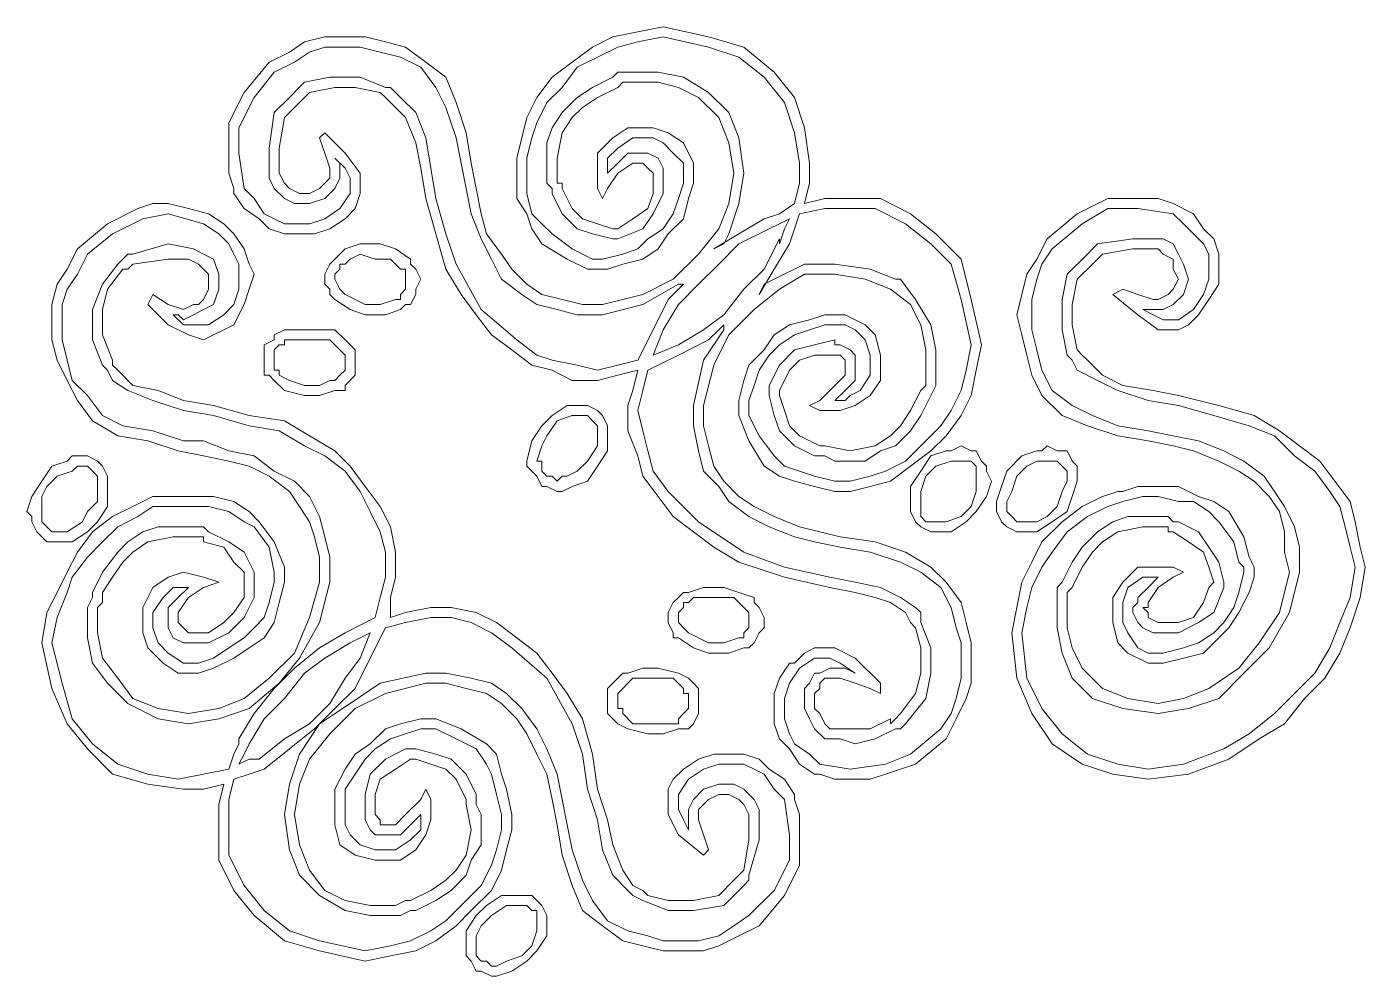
# Model space of a CAD drawing. Extents: x -66030 to 95157, y -13132 to 45879.
# Drawn here: x -11375 to -10340, y 10184 to 10918 of the extents above; entities that cross this region are included whole.
import ezdxf

# ---------------------------------------------------------------- set-up
doc = ezdxf.new("R2010")
doc.units = 0
doc.header["$LTSCALE"] = 100
doc.header["$MEASUREMENT"] = 0
doc.layers.get('0').update_dxf_attribs({"linetype": 'CONTINUOUS'})

msp = doc.modelspace()

# ---------------------------------------------------------------- linework, layer by layer
at = {"lineweight": 0}
for points in [[(-10929.7, 10785.1), (-10933.6, 10792.9), (-10933.6, 10808.5), (-10933.6, 10820.2), (-10921.9, 10831.9), (-10910.2, 10839.7), (-10910.2, 10839.7), (-10890.7, 10839.7), (-10878.9, 10835.8), (-10867.2, 10828), (-10859.4, 10812.4), (-10859.4, 10812.4), (-10859.4, 10796.8), (-10863.3, 10785.1), (-10867.2, 10769.4), (-10878.9, 10757.7), (-10886.8, 10746), (-10898.5, 10738.2), (-10914.1, 10734.3), (-10925.8, 10730.4), (-10929.7, 10730.4), (-10933.6, 10730.4), (-10941.4, 10730.4), (-10957.1, 10738.2), (-10976.6, 10749.9), (-10984.4, 10761.6), (-10988.3, 10773.3), (-10996.1, 10785.1), (-10996.1, 10804.6), (-10996.1, 10816.3), (-10992.2, 10831.9), (-10992.2, 10831.9), (-10988.3, 10847.6), (-10980.5, 10863.2), (-10968.8, 10878.8), (-10953.2, 10890.5), (-10937.5, 10902.2), (-10921.9, 10910.1), (-10902.4, 10914), (-10882.9, 10917.9), (-10882.9, 10917.9), (-10847.7, 10910.1), (-10820.4, 10902.2), (-10796.9, 10882.7), (-10781.3, 10863.2), (-10781.3, 10863.2), (-10773.5, 10839.7), (-10769.6, 10812.4), (-10769.6, 10796.8), (-10773.5, 10781.2), (-10757.9, 10785.1), (-10742.2, 10785.1), (-10714.9, 10785.1), (-10691.5, 10773.3), (-10691.5, 10773.3), (-10671.9, 10757.7), (-10652.4, 10738.2), (-10644.6, 10706.9), (-10636.8, 10671.8), (-10636.8, 10671.8), (-10640.7, 10652.3), (-10644.6, 10632.7), (-10652.4, 10617.1), (-10664.1, 10601.5), (-10675.8, 10589.8), (-10691.5, 10578), (-10707.1, 10566.3), (-10722.7, 10562.4), (-10722.7, 10562.4), (-10738.3, 10558.5), (-10750.1, 10558.5), (-10765.7, 10562.4), (-10781.3, 10566.3), (-10793, 10570.2), (-10804.7, 10578), (-10816.5, 10597.6), (-10824.3, 10617.1), (-10824.3, 10621), (-10824.3, 10628.8), (-10824.3, 10628.8), (-10820.4, 10644.4), (-10816.5, 10656.2), (-10804.7, 10667.9), (-10796.9, 10679.6), (-10785.2, 10687.4), (-10769.6, 10691.3), (-10757.9, 10695.2), (-10742.2, 10695.2), (-10742.2, 10695.2), (-10726.6, 10687.4), (-10718.8, 10679.6), (-10714.9, 10664), (-10714.9, 10648.4), (-10714.9, 10644.4), (-10722.7, 10632.7), (-10734.4, 10624.9), (-10746.1, 10621), (-10761.8, 10621), (-10769.6, 10624.9), (-10761.8, 10628.8), (-10750.1, 10640.5), (-10742.2, 10648.4), (-10742.2, 10652.3), (-10742.2, 10652.3), (-10742.2, 10656.2), (-10742.2, 10660.1), (-10746.1, 10664), (-10750.1, 10664), (-10750.1, 10664), (-10754, 10664), (-10765.7, 10664), (-10777.4, 10660.1), (-10785.2, 10652.3), (-10793, 10636.6), (-10793, 10636.6), (-10793, 10632.7), (-10789.1, 10621), (-10785.2, 10609.3), (-10777.4, 10601.5), (-10761.8, 10593.7), (-10761.8, 10593.7), (-10757.9, 10593.7), (-10757.9, 10593.7), (-10738.3, 10589.8), (-10718.8, 10593.7), (-10707.1, 10601.5), (-10699.3, 10609.3), (-10691.5, 10621), (-10683.6, 10636.6), (-10679.7, 10640.5), (-10679.7, 10648.4), (-10679.7, 10667.9), (-10683.6, 10687.4), (-10691.5, 10703), (-10707.1, 10714.8), (-10707.1, 10714.8), (-10726.6, 10722.6), (-10750.1, 10726.5), (-10773.5, 10726.5), (-10793, 10714.8), (-10793, 10714.8), (-10812.5, 10699.1), (-10832.1, 10679.6), (-10843.8, 10656.2), (-10851.6, 10624.9), (-10851.6, 10609.3), (-10847.7, 10593.7), (-10843.8, 10578), (-10836, 10566.3), (-10824.3, 10554.6), (-10812.5, 10546.8), (-10796.9, 10539), (-10777.4, 10531.2), (-10777.4, 10531.2), (-10761.8, 10527.3), (-10746.1, 10523.4), (-10718.8, 10519.5), (-10695.4, 10511.6), (-10675.8, 10499.9), (-10664.1, 10488.2), (-10664.1, 10488.2), (-10652.4, 10472.6), (-10648.5, 10457), (-10644.6, 10441.3), (-10644.6, 10425.7), (-10644.6, 10410.1), (-10648.5, 10398.4), (-10656.3, 10382.7), (-10664.1, 10367.1), (-10664.1, 10367.1), (-10687.6, 10347.6), (-10711, 10339.8), (-10722.7, 10335.9), (-10734.4, 10335.9), (-10750.1, 10335.9), (-10761.8, 10339.8), (-10765.7, 10339.8), (-10777.4, 10347.6), (-10785.2, 10359.3), (-10793, 10367.1), (-10796.9, 10378.8), (-10796.9, 10390.6), (-10796.9, 10402.3), (-10793, 10414), (-10785.2, 10425.7), (-10781.3, 10425.7), (-10773.5, 10433.5), (-10765.7, 10437.4), (-10757.9, 10437.4), (-10750.1, 10437.4), (-10734.4, 10429.6), (-10714.9, 10410.1), (-10714.9, 10406.2), (-10714.9, 10402.3), (-10714.9, 10402.3), (-10722.7, 10406.2), (-10734.4, 10410.1), (-10746.1, 10414), (-10754, 10414), (-10757.9, 10414), (-10761.8, 10410.1), (-10761.8, 10406.2), (-10765.7, 10402.3), (-10765.7, 10398.4), (-10765.7, 10390.6), (-10761.8, 10386.7), (-10757.9, 10378.8), (-10754, 10374.9), (-10746.1, 10374.9), (-10734.4, 10374.9), (-10722.7, 10374.9), (-10707.1, 10382.7), (-10707.1, 10378.8), (-10703.2, 10382.7), (-10699.3, 10386.7), (-10687.6, 10402.3), (-10683.6, 10417.9), (-10683.6, 10437.4), (-10687.6, 10453.1), (-10691.5, 10457), (-10695.4, 10464.8), (-10695.4, 10464.8), (-10707.1, 10472.6), (-10718.8, 10476.5), (-10734.4, 10480.4), (-10754, 10484.3), (-10789.1, 10492.1), (-10824.3, 10503.8), (-10824.3, 10503.8), (-10843.8, 10515.5), (-10859.4, 10527.3), (-10875, 10539), (-10886.8, 10554.6), (-10898.5, 10570.2), (-10902.4, 10585.9), (-10910.2, 10605.4), (-10910.2, 10621), (-10910.2, 10624.9), (-10906.3, 10636.6), (-10902.4, 10652.3), (-10918, 10648.4), (-10933.6, 10644.4), (-10933.6, 10644.4), (-10953.2, 10644.4), (-10968.8, 10652.3), (-10984.4, 10656.2), (-11000, 10667.9), (-11015.7, 10679.6), (-11027.4, 10695.2), (-11039.1, 10710.8), (-11050.8, 10730.4), (-11050.8, 10730.4), (-11058.6, 10757.7), (-11066.4, 10785.1), (-11070.3, 10808.5), (-11074.2, 10828), (-11082.1, 10847.6), (-11093.8, 10859.3), (-11093.8, 10859.3), (-11097.7, 10863.2), (-11101.6, 10867.1), (-11121.1, 10871), (-11136.7, 10871), (-11156.3, 10867.1), (-11168, 10855.4), (-11171.9, 10851.5), (-11175.8, 10847.6), (-11179.7, 10824.1), (-11179.7, 10804.6), (-11175.8, 10796.8), (-11171.9, 10792.9), (-11164.1, 10789), (-11156.3, 10789), (-11148.5, 10792.9), (-11144.6, 10796.8), (-11140.6, 10800.7), (-11140.6, 10808.5), (-11144.6, 10820.2), (-11148.5, 10831.9), (-11144.6, 10835.8), (-11128.9, 10820.2), (-11117.2, 10804.6), (-11117.2, 10796.8), (-11117.2, 10789), (-11121.1, 10777.2), (-11128.9, 10769.4), (-11128.9, 10769.4), (-11140.6, 10761.6), (-11152.4, 10757.7), (-11164.1, 10757.7), (-11175.8, 10757.7), (-11187.5, 10761.6), (-11195.3, 10769.4), (-11207, 10777.2), (-11214.9, 10789), (-11214.9, 10792.9), (-11218.8, 10804.6), (-11218.8, 10820.2), (-11218.8, 10831.9), (-11218.8, 10843.6), (-11207, 10867.1), (-11187.5, 10890.5), (-11187.5, 10890.5), (-11171.9, 10898.3), (-11160.2, 10906.1), (-11144.6, 10910.1), (-11128.9, 10910.1), (-11113.3, 10910.1), (-11097.7, 10906.1), (-11082.1, 10902.2), (-11066.4, 10890.5), (-11066.4, 10890.5), (-11050.8, 10878.8), (-11043, 10859.3), (-11035.2, 10835.8), (-11031.3, 10812.4), (-11027.4, 10792.9), (-11023.5, 10773.3), (-11023.5, 10773.3), (-11019.6, 10757.7), (-11007.8, 10742.1), (-11000, 10730.4), (-10988.3, 10718.7), (-10976.6, 10710.8), (-10961, 10706.9), (-10945.3, 10703), (-10929.7, 10703), (-10898.5, 10710.8), (-10875, 10722.6), (-10855.5, 10742.1), (-10839.9, 10761.6), (-10839.9, 10761.6), (-10832.1, 10781.2), (-10828.2, 10804.6), (-10832.1, 10828), (-10839.9, 10847.6), (-10839.9, 10847.6), (-10855.5, 10863.2), (-10871.1, 10871), (-10886.8, 10874.9), (-10910.2, 10874.9), (-10914.1, 10874.9), (-10918, 10871), (-10933.6, 10863.2), (-10945.3, 10855.4), (-10953.2, 10847.6), (-10961, 10835.8), (-10964.9, 10816.3), (-10964.9, 10796.8), (-10961, 10796.8), (-10961, 10792.9), (-10961, 10792.9), (-10953.2, 10777.2), (-10945.3, 10769.4), (-10933.6, 10765.5), (-10921.9, 10761.6), (-10921.9, 10761.6), (-10918, 10761.6), (-10906.3, 10769.4), (-10894.6, 10777.2), (-10890.7, 10789), (-10890.7, 10800.7), (-10890.7, 10804.6), (-10890.7, 10804.6), (-10894.6, 10808.5), (-10898.5, 10812.4), (-10898.5, 10812.4), (-10902.4, 10812.4), (-10902.4, 10812.4), (-10906.3, 10812.4), (-10918, 10804.6), (-10925.8, 10792.9), (-10929.7, 10785.1)], [(-10925.8, 10804.6), (-10918, 10812.4), (-10910.2, 10820.2), (-10906.3, 10820.2), (-10902.4, 10820.2), (-10898.5, 10820.2), (-10894.6, 10820.2), (-10886.8, 10816.3), (-10882.9, 10808.5), (-10882.9, 10808.5), (-10882.9, 10804.6), (-10882.9, 10804.6), (-10882.9, 10789), (-10890.7, 10773.3), (-10898.5, 10761.6), (-10918, 10753.8), (-10918, 10753.8), (-10921.9, 10753.8), (-10921.9, 10753.8), (-10937.5, 10757.7), (-10949.3, 10761.6), (-10961, 10773.3), (-10968.8, 10789), (-10968.8, 10789), (-10968.8, 10792.9), (-10972.7, 10796.8), (-10972.7, 10804.6), (-10972.7, 10816.3), (-10972.7, 10828), (-10968.8, 10839.7), (-10961, 10851.5), (-10949.3, 10863.2), (-10937.5, 10871), (-10921.9, 10878.8), (-10918, 10882.7), (-10910.2, 10882.7), (-10910.2, 10882.7), (-10886.8, 10882.7), (-10867.2, 10878.8), (-10847.7, 10867.1), (-10832.1, 10851.5), (-10832.1, 10851.5), (-10824.3, 10831.9), (-10820.4, 10804.6), (-10824.3, 10781.2), (-10832.1, 10757.7), (-10832.1, 10757.7), (-10836, 10749.9), (-10843.8, 10746), (-10824.3, 10757.7), (-10804.7, 10769.4), (-10804.7, 10769.4), (-10793, 10773.3), (-10781.3, 10781.2), (-10777.4, 10796.8), (-10777.4, 10812.4), (-10781.3, 10835.8), (-10789.1, 10859.3), (-10789.1, 10859.3), (-10804.7, 10878.8), (-10824.3, 10894.4), (-10847.7, 10902.2), (-10882.9, 10910.1), (-10902.4, 10906.1), (-10918, 10902.2), (-10933.6, 10894.4), (-10949.3, 10886.6), (-10961, 10871), (-10972.7, 10859.3), (-10980.5, 10843.6), (-10984.4, 10831.9), (-10988.3, 10816.3), (-10988.3, 10804.6), (-10988.3, 10789), (-10984.4, 10773.3), (-10976.6, 10765.5), (-10968.8, 10757.7), (-10953.2, 10746), (-10937.5, 10738.2), (-10933.6, 10738.2), (-10929.7, 10738.2), (-10914.1, 10742.1), (-10902.4, 10746), (-10894.6, 10753.8), (-10882.9, 10761.6), (-10875, 10773.3), (-10871.1, 10785.1), (-10867.2, 10796.8), (-10867.2, 10812.4), (-10875, 10820.2), (-10882.9, 10828), (-10890.7, 10831.9), (-10906.3, 10831.9), (-10918, 10824.1), (-10925.8, 10816.3), (-10925.8, 10812.4), (-10925.8, 10804.6)], [(-10867.2, 10718.7), (-10871.1, 10718.7), (-10871.1, 10718.7), (-10898.5, 10703), (-10929.7, 10695.2), (-10929.7, 10695.2), (-10949.3, 10695.2), (-10964.9, 10699.1), (-10980.5, 10703), (-10992.2, 10710.8), (-11007.8, 10722.6), (-11015.7, 10738.2), (-11023.5, 10753.8), (-11031.3, 10773.3), (-11031.3, 10773.3), (-11035.2, 10792.9), (-11039.1, 10812.4), (-11043, 10831.9), (-11050.8, 10855.4), (-11058.6, 10871), (-11070.3, 10886.6), (-11070.3, 10886.6), (-11086, 10894.4), (-11101.6, 10898.3), (-11117.2, 10902.2), (-11128.9, 10902.2), (-11144.6, 10902.2), (-11156.3, 10898.3), (-11168, 10890.5), (-11183.6, 10882.7), (-11199.2, 10863.2), (-11211, 10839.7), (-11211, 10820.2), (-11207, 10792.9), (-11199.2, 10785.1), (-11191.4, 10773.3), (-11183.6, 10769.4), (-11175.8, 10765.5), (-11164.1, 10765.5), (-11156.3, 10765.5), (-11144.6, 10769.4), (-11132.8, 10777.2), (-11125, 10789), (-11125, 10800.7), (-11128.9, 10808.5), (-11136.7, 10816.3), (-11132.8, 10812.4), (-11132.8, 10808.5), (-11132.8, 10800.7), (-11136.7, 10792.9), (-11144.6, 10785.1), (-11156.3, 10781.2), (-11156.3, 10781.2), (-11168, 10781.2), (-11175.8, 10785.1), (-11183.6, 10792.9), (-11187.5, 10800.7), (-11187.5, 10824.1), (-11183.6, 10851.5), (-11183.6, 10851.5), (-11179.7, 10855.4), (-11175.8, 10859.3), (-11160.2, 10874.9), (-11140.6, 10878.8), (-11117.2, 10878.8), (-11097.7, 10871), (-11093.8, 10871), (-11086, 10863.2), (-11086, 10863.2), (-11074.2, 10851.5), (-11066.4, 10831.9), (-11062.5, 10808.5), (-11058.6, 10785.1), (-11050.8, 10757.7), (-11043, 10734.3), (-11023.5, 10699.1), (-10996.1, 10675.7), (-10980.5, 10664), (-10968.8, 10660.1), (-10949.3, 10656.2), (-10933.6, 10652.3), (-10933.6, 10652.3), (-10918, 10656.2), (-10902.4, 10660.1), (-10890.7, 10683.5), (-10878.9, 10706.9), (-10871.1, 10714.8), (-10867.2, 10718.7)], [(-11238.3, 10492.1), (-11226.6, 10488.2), (-11238.3, 10484.3), (-11250, 10476.5), (-11257.8, 10464.8), (-11257.8, 10464.8), (-11257.8, 10460.9), (-11257.8, 10457), (-11257.8, 10457), (-11253.9, 10453.1), (-11250, 10449.1), (-11250, 10449.1), (-11246.1, 10449.1), (-11234.4, 10449.1), (-11222.7, 10457), (-11214.9, 10464.8), (-11207, 10476.5), (-11207, 10480.4), (-11207, 10484.3), (-11207, 10496), (-11214.9, 10503.8), (-11222.7, 10515.5), (-11238.3, 10519.5), (-11238.3, 10519.5), (-11238.3, 10523.4), (-11242.2, 10523.4), (-11261.7, 10523.4), (-11281.3, 10519.5), (-11293, 10511.6), (-11300.8, 10503.8), (-11308.6, 10492.1), (-11316.4, 10480.4), (-11316.4, 10472.6), (-11320.3, 10468.7), (-11320.3, 10449.1), (-11316.4, 10429.6), (-11304.7, 10414), (-11293, 10398.4), (-11293, 10398.4), (-11273.5, 10390.6), (-11250, 10386.7), (-11226.6, 10390.6), (-11207, 10398.4), (-11207, 10398.4), (-11187.5, 10414), (-11168, 10433.5), (-11156.3, 10460.9), (-11148.5, 10488.2), (-11148.5, 10507.7), (-11152.4, 10523.4), (-11156.3, 10535.1), (-11164.1, 10546.8), (-11171.9, 10558.5), (-11187.5, 10570.2), (-11203.1, 10578), (-11218.8, 10582), (-11218.8, 10582), (-11238.3, 10585.9), (-11257.8, 10589.8), (-11281.3, 10597.6), (-11304.7, 10601.5), (-11324.2, 10613.2), (-11335.9, 10628.8), (-11335.9, 10628.8), (-11343.8, 10644.4), (-11351.6, 10660.1), (-11355.5, 10675.7), (-11355.5, 10687.4), (-11355.5, 10703), (-11351.6, 10718.7), (-11343.8, 10730.4), (-11335.9, 10746), (-11335.9, 10746), (-11312.5, 10765.5), (-11289.1, 10777.2), (-11277.4, 10781.2), (-11265.6, 10781.2), (-11250, 10777.2), (-11234.4, 10773.3), (-11234.4, 10773.3), (-11222.7, 10765.5), (-11214.9, 10757.7), (-11207, 10746), (-11203.1, 10734.3), (-11199.2, 10726.5), (-11203.1, 10714.8), (-11207, 10703), (-11214.9, 10687.4), (-11214.9, 10687.4), (-11222.7, 10683.5), (-11230.5, 10679.6), (-11238.3, 10675.7), (-11250, 10679.6), (-11265.6, 10687.4), (-11281.3, 10703), (-11277.4, 10710.8), (-11265.6, 10703), (-11253.9, 10699.1), (-11246.1, 10703), (-11242.2, 10703), (-11238.3, 10706.9), (-11234.4, 10714.8), (-11234.4, 10726.5), (-11238.3, 10730.4), (-11242.2, 10734.3), (-11250, 10738.2), (-11265.6, 10738.2), (-11293, 10734.3), (-11296.9, 10730.4), (-11300.8, 10730.4), (-11312.5, 10714.8), (-11316.4, 10699.1), (-11316.4, 10679.6), (-11308.6, 10660.1), (-11308.6, 10656.2), (-11304.7, 10652.3), (-11304.7, 10652.3), (-11293, 10640.5), (-11273.5, 10636.6), (-11253.9, 10628.8), (-11230.5, 10624.9), (-11203.1, 10617.1), (-11175.8, 10613.2), (-11175.8, 10613.2), (-11156.3, 10601.5), (-11136.7, 10589.8), (-11125, 10578), (-11113.3, 10562.4), (-11101.6, 10546.8), (-11093.8, 10531.2), (-11089.9, 10511.6), (-11089.9, 10492.1), (-11089.9, 10492.1), (-11093.8, 10476.5), (-11093.8, 10460.9), (-11082.1, 10464.8), (-11062.5, 10468.7), (-11062.5, 10468.7), (-11046.9, 10468.7), (-11027.4, 10464.8), (-11011.8, 10457), (-10996.1, 10445.2), (-10980.5, 10433.5), (-10968.8, 10417.9), (-10957.1, 10402.3), (-10945.3, 10382.7), (-10945.3, 10382.7), (-10937.5, 10355.4), (-10933.6, 10328.1), (-10925.8, 10304.6), (-10921.9, 10285.1), (-10914.1, 10265.6), (-10906.3, 10253.8), (-10906.3, 10253.8), (-10898.5, 10249.9), (-10894.6, 10246), (-10878.9, 10242.1), (-10859.4, 10242.1), (-10839.9, 10246), (-10828.2, 10257.8), (-10824.3, 10261.7), (-10820.4, 10265.6), (-10816.5, 10289), (-10816.5, 10308.5), (-10820.4, 10316.3), (-10824.3, 10320.3), (-10832.1, 10324.2), (-10839.9, 10324.2), (-10847.7, 10320.3), (-10851.6, 10316.3), (-10855.5, 10312.4), (-10855.5, 10304.6), (-10851.6, 10292.9), (-10847.7, 10281.2), (-10851.6, 10277.3), (-10871.1, 10292.9), (-10878.9, 10308.5), (-10878.9, 10316.3), (-10878.9, 10328.1), (-10875, 10335.9), (-10867.2, 10343.7), (-10867.2, 10343.7), (-10855.5, 10351.5), (-10843.8, 10355.4), (-10832.1, 10355.4), (-10820.4, 10355.4), (-10808.6, 10351.5), (-10800.8, 10343.7), (-10789.1, 10335.9), (-10781.3, 10324.2), (-10781.3, 10320.3), (-10777.4, 10308.5), (-10777.4, 10292.9), (-10777.4, 10281.2), (-10777.4, 10269.5), (-10789.1, 10246), (-10808.6, 10222.6), (-10808.6, 10222.6), (-10824.3, 10214.8), (-10839.9, 10207), (-10851.6, 10203.1), (-10867.2, 10203.1), (-10882.9, 10203.1), (-10898.5, 10207), (-10914.1, 10210.9), (-10929.7, 10222.6), (-10929.7, 10222.6), (-10945.3, 10234.3), (-10953.2, 10253.8), (-10961, 10277.3), (-10964.9, 10300.7), (-10968.8, 10320.3), (-10972.7, 10339.8), (-10972.7, 10339.8), (-10980.5, 10355.4), (-10988.3, 10371), (-10996.1, 10382.7), (-11007.8, 10394.5), (-11019.6, 10402.3), (-11035.2, 10406.2), (-11050.8, 10410.1), (-11066.4, 10410.1), (-11097.7, 10402.3), (-11121.1, 10390.6), (-11140.6, 10371), (-11156.3, 10351.5), (-11156.3, 10351.5), (-11164.1, 10332), (-11168, 10308.5), (-11164.1, 10285.1), (-11156.3, 10265.6), (-11156.3, 10265.6), (-11144.6, 10249.9), (-11128.9, 10242.1), (-11109.4, 10238.2), (-11089.9, 10238.2), (-11082.1, 10242.1), (-11078.2, 10242.1), (-11062.5, 10249.9), (-11050.8, 10257.8), (-11043, 10265.6), (-11035.2, 10277.3), (-11031.3, 10296.8), (-11035.2, 10316.3), (-11035.2, 10316.3), (-11035.2, 10320.3), (-11035.2, 10320.3), (-11043, 10335.9), (-11050.8, 10343.7), (-11062.5, 10347.6), (-11074.2, 10351.5), (-11078.2, 10351.5), (-11078.2, 10351.5), (-11089.9, 10343.7), (-11101.6, 10335.9), (-11105.5, 10324.2), (-11105.5, 10312.4), (-11105.5, 10308.5), (-11105.5, 10308.5), (-11101.6, 10304.6), (-11101.6, 10300.7), (-11097.7, 10300.7), (-11093.8, 10300.7), (-11093.8, 10300.7), (-11089.9, 10300.7), (-11082.1, 10308.5), (-11070.3, 10320.3), (-11066.4, 10328.1), (-11062.5, 10320.3), (-11062.5, 10304.6), (-11066.4, 10292.9), (-11074.2, 10281.2), (-11086, 10273.4), (-11086, 10273.4), (-11105.5, 10273.4), (-11121.1, 10277.3), (-11132.8, 10285.1), (-11136.7, 10300.7), (-11136.7, 10300.7), (-11136.7, 10316.3), (-11136.7, 10328.1), (-11128.9, 10343.7), (-11121.1, 10355.4), (-11109.4, 10363.2), (-11097.7, 10374.9), (-11086, 10378.8), (-11070.3, 10382.7), (-11070.3, 10382.7), (-11062.5, 10382.7), (-11058.6, 10382.7), (-11039.1, 10374.9), (-11019.6, 10363.2), (-11011.8, 10355.4), (-11007.8, 10339.8), (-11003.9, 10328.1), (-11000, 10308.5), (-11000, 10296.8), (-11003.9, 10281.2), (-11003.9, 10281.2), (-11007.8, 10265.6), (-11015.7, 10249.9), (-11031.3, 10234.3), (-11043, 10222.6), (-11058.6, 10210.9), (-11074.2, 10203.1), (-11093.8, 10199.2), (-11113.3, 10195.3), (-11113.3, 10195.3), (-11148.5, 10203.1), (-11175.8, 10210.9), (-11199.2, 10230.4), (-11214.9, 10249.9), (-11214.9, 10249.9), (-11226.6, 10273.4), (-11226.6, 10300.7), (-11226.6, 10316.3), (-11222.7, 10332), (-11238.3, 10328.1), (-11253.9, 10328.1), (-11281.3, 10332), (-11308.6, 10339.8), (-11308.6, 10339.8), (-11328.1, 10359.3), (-11343.8, 10378.8), (-11355.5, 10406.2), (-11363.3, 10441.3), (-11363.3, 10441.3), (-11359.4, 10464.8), (-11351.6, 10480.4), (-11343.8, 10496), (-11335.9, 10511.6), (-11324.2, 10527.3), (-11308.6, 10539), (-11293, 10546.8), (-11277.4, 10554.6), (-11277.4, 10554.6), (-11261.7, 10554.6), (-11250, 10554.6), (-11230.5, 10554.6), (-11214.9, 10550.7), (-11203.1, 10542.9), (-11195.3, 10535.1), (-11183.6, 10519.5), (-11175.8, 10499.9), (-11175.8, 10492.1), (-11175.8, 10488.2), (-11175.8, 10488.2), (-11179.7, 10472.6), (-11183.6, 10457), (-11191.4, 10445.2), (-11203.1, 10437.4), (-11214.9, 10429.6), (-11230.5, 10421.8), (-11242.2, 10417.9), (-11257.8, 10417.9), (-11257.8, 10417.9), (-11269.5, 10425.7), (-11281.3, 10437.4), (-11285.2, 10449.1), (-11285.2, 10468.7), (-11285.2, 10468.7), (-11277.4, 10484.3), (-11265.6, 10492.1), (-11253.9, 10496), (-11238.3, 10492.1)], [(-10777.4, 10773.3), (-10781.3, 10761.6), (-10785.2, 10749.9), (-10785.2, 10749.9), (-10796.9, 10730.4), (-10808.6, 10710.8), (-10804.7, 10718.7), (-10796.9, 10722.6), (-10796.9, 10722.6), (-10773.5, 10734.3), (-10750.1, 10734.3), (-10722.7, 10730.4), (-10703.2, 10722.6), (-10699.3, 10722.6), (-10687.6, 10706.9), (-10675.8, 10687.4), (-10671.9, 10667.9), (-10671.9, 10644.4), (-10671.9, 10644.4), (-10671.9, 10640.5), (-10675.8, 10632.7), (-10683.6, 10617.1), (-10691.5, 10605.4), (-10703.2, 10593.7), (-10714.9, 10589.8), (-10726.6, 10582), (-10738.3, 10582), (-10750.1, 10582), (-10757.9, 10585.9), (-10761.8, 10585.9), (-10765.7, 10585.9), (-10765.7, 10585.9), (-10781.3, 10593.7), (-10793, 10605.4), (-10796.9, 10617.1), (-10800.8, 10632.7), (-10800.8, 10632.7), (-10800.8, 10636.6), (-10800.8, 10640.5), (-10793, 10656.2), (-10781.3, 10667.9), (-10765.7, 10671.8), (-10750.1, 10675.7), (-10750.1, 10671.8), (-10746.1, 10671.8), (-10746.1, 10671.8), (-10738.3, 10667.9), (-10734.4, 10664), (-10734.4, 10660.1), (-10734.4, 10652.3), (-10734.4, 10648.4), (-10734.4, 10644.4), (-10742.2, 10636.6), (-10750.1, 10628.8), (-10742.2, 10628.8), (-10738.3, 10632.7), (-10730.5, 10636.6), (-10722.7, 10648.4), (-10722.7, 10664), (-10726.6, 10675.7), (-10734.4, 10683.5), (-10742.2, 10687.4), (-10757.9, 10687.4), (-10769.6, 10683.5), (-10781.3, 10679.6), (-10793, 10671.8), (-10800.8, 10664), (-10808.6, 10652.3), (-10812.5, 10640.5), (-10816.5, 10628.8), (-10816.5, 10621), (-10816.5, 10617.1), (-10808.6, 10601.5), (-10796.9, 10585.9), (-10789.1, 10578), (-10777.4, 10574.1), (-10765.7, 10570.2), (-10750.1, 10566.3), (-10738.3, 10566.3), (-10722.7, 10570.2), (-10711, 10574.1), (-10695.4, 10582), (-10683.6, 10593.7), (-10668, 10609.3), (-10660.2, 10621), (-10652.4, 10636.6), (-10648.5, 10652.3), (-10644.6, 10671.8), (-10652.4, 10706.9), (-10660.2, 10734.3), (-10675.8, 10749.9), (-10695.4, 10765.5), (-10695.4, 10765.5), (-10718.8, 10777.2), (-10742.2, 10777.2), (-10757.9, 10777.2), (-10777.4, 10773.3)], [(-10488.4, 10499.9), (-10480.5, 10496), (-10488.4, 10492.1), (-10500.1, 10484.3), (-10507.9, 10472.6), (-10507.9, 10468.7), (-10511.8, 10468.7), (-10507.9, 10464.8), (-10507.9, 10464.8), (-10507.9, 10460.9), (-10500.1, 10457), (-10500.1, 10457), (-10500.1, 10457), (-10484.4, 10457), (-10472.7, 10460.9), (-10464.9, 10472.6), (-10461, 10484.3), (-10457.1, 10488.2), (-10457.1, 10488.2), (-10461, 10499.9), (-10464.9, 10511.6), (-10476.6, 10519.5), (-10488.4, 10527.3), (-10488.4, 10527.3), (-10492.3, 10527.3), (-10492.3, 10531.2), (-10511.8, 10531.2), (-10531.3, 10527.3), (-10543, 10519.5), (-10550.8, 10511.6), (-10558.7, 10499.9), (-10566.5, 10484.3), (-10570.4, 10480.4), (-10570.4, 10476.5), (-10570.4, 10453.1), (-10566.5, 10437.4), (-10558.7, 10421.8), (-10543, 10406.2), (-10543, 10406.2), (-10523.5, 10398.4), (-10500.1, 10394.5), (-10480.5, 10398.4), (-10461, 10406.2), (-10461, 10406.2), (-10437.6, 10421.8), (-10421.9, 10441.3), (-10406.3, 10464.8), (-10398.5, 10496), (-10402.4, 10511.6), (-10402.4, 10527.3), (-10406.3, 10542.9), (-10414.1, 10554.6), (-10425.9, 10566.3), (-10437.6, 10574.1), (-10453.2, 10582), (-10472.7, 10589.8), (-10472.7, 10589.8), (-10488.4, 10593.7), (-10507.9, 10597.6), (-10531.3, 10601.5), (-10554.8, 10609.3), (-10574.3, 10617.1), (-10589.9, 10632.7), (-10589.9, 10632.7), (-10597.7, 10648.4), (-10601.6, 10664), (-10605.5, 10679.6), (-10609.4, 10695.2), (-10605.5, 10710.8), (-10601.6, 10726.5), (-10593.8, 10738.2), (-10586, 10753.8), (-10586, 10753.8), (-10562.6, 10773.3), (-10539.1, 10785.1), (-10527.4, 10785.1), (-10515.7, 10785.1), (-10500.1, 10785.1), (-10488.4, 10781.2), (-10488.4, 10781.2), (-10472.7, 10773.3), (-10464.9, 10761.6), (-10457.1, 10753.8), (-10453.2, 10742.1), (-10453.2, 10730.4), (-10453.2, 10718.7), (-10461, 10706.9), (-10468.8, 10695.2), (-10468.8, 10695.2), (-10476.6, 10687.4), (-10484.4, 10683.5), (-10492.3, 10683.5), (-10500.1, 10683.5), (-10515.7, 10695.2), (-10535.2, 10710.8), (-10527.4, 10714.8), (-10515.7, 10710.8), (-10504, 10706.9), (-10500.1, 10706.9), (-10492.3, 10710.8), (-10488.4, 10714.8), (-10484.4, 10722.6), (-10488.4, 10730.4), (-10488.4, 10738.2), (-10496.2, 10742.1), (-10500.1, 10746), (-10519.6, 10746), (-10543, 10742.1), (-10546.9, 10738.2), (-10550.8, 10734.3), (-10562.6, 10722.6), (-10566.5, 10703), (-10566.5, 10687.4), (-10562.6, 10667.9), (-10558.7, 10664), (-10554.8, 10660.1), (-10554.8, 10660.1), (-10543, 10648.4), (-10527.4, 10640.5), (-10504, 10636.6), (-10484.4, 10632.7), (-10453.2, 10624.9), (-10425.9, 10617.1), (-10425.9, 10617.1), (-10406.3, 10605.4), (-10390.7, 10593.7), (-10375.1, 10582), (-10363.4, 10566.3), (-10351.6, 10550.7), (-10347.7, 10535.1), (-10343.8, 10515.5), (-10339.9, 10499.9), (-10339.9, 10499.9), (-10343.8, 10476.5), (-10351.6, 10453.1), (-10359.5, 10433.5), (-10371.2, 10414), (-10386.8, 10398.4), (-10402.4, 10378.8), (-10421.9, 10367.1), (-10445.4, 10351.5), (-10445.4, 10351.5), (-10476.6, 10339.8), (-10507.9, 10335.9), (-10535.2, 10339.8), (-10558.7, 10347.6), (-10558.7, 10347.6), (-10582.1, 10363.2), (-10597.7, 10386.7), (-10609.4, 10414), (-10613.3, 10449.1), (-10613.3, 10449.1), (-10609.4, 10468.7), (-10605.5, 10488.2), (-10597.7, 10503.8), (-10589.9, 10519.5), (-10574.3, 10535.1), (-10558.7, 10546.8), (-10543, 10554.6), (-10531.3, 10558.5), (-10527.4, 10558.5), (-10515.7, 10562.4), (-10500.1, 10562.4), (-10484.4, 10562.4), (-10468.8, 10554.6), (-10457.1, 10550.7), (-10445.4, 10542.9), (-10433.7, 10523.4), (-10429.8, 10507.7), (-10425.9, 10499.9), (-10425.9, 10492.1), (-10425.9, 10492.1), (-10429.8, 10480.4), (-10437.6, 10464.8), (-10445.4, 10453.1), (-10453.2, 10445.2), (-10464.9, 10433.5), (-10480.5, 10429.6), (-10496.2, 10425.7), (-10507.9, 10425.7), (-10507.9, 10425.7), (-10523.5, 10433.5), (-10531.3, 10441.3), (-10535.2, 10457), (-10535.2, 10476.5), (-10535.2, 10476.5), (-10527.4, 10488.2), (-10515.7, 10499.9), (-10504, 10499.9), (-10488.4, 10499.9)], [(-10500.1, 10492.1), (-10507.9, 10492.1), (-10511.8, 10492.1), (-10523.5, 10484.3), (-10527.4, 10472.6), (-10527.4, 10457), (-10523.5, 10449.1), (-10515.7, 10437.4), (-10507.9, 10433.5), (-10496.2, 10433.5), (-10480.5, 10437.4), (-10468.8, 10441.3), (-10457.1, 10449.1), (-10449.3, 10457), (-10441.5, 10468.7), (-10437.6, 10480.4), (-10433.7, 10496), (-10433.7, 10499.9), (-10437.6, 10503.8), (-10441.5, 10519.5), (-10453.2, 10535.1), (-10461, 10542.9), (-10472.7, 10550.7), (-10484.4, 10550.7), (-10500.1, 10554.6), (-10511.8, 10554.6), (-10527.4, 10550.7), (-10539.1, 10546.8), (-10554.8, 10539), (-10570.4, 10527.3), (-10582.1, 10511.6), (-10589.9, 10499.9), (-10597.7, 10484.3), (-10601.6, 10468.7), (-10605.5, 10449.1), (-10601.6, 10414), (-10589.9, 10390.6), (-10574.3, 10371), (-10554.8, 10355.4), (-10554.8, 10355.4), (-10531.3, 10347.6), (-10507.9, 10343.7), (-10480.5, 10347.6), (-10449.3, 10359.3), (-10449.3, 10359.3), (-10429.8, 10371), (-10410.2, 10386.7), (-10394.6, 10402.3), (-10379, 10417.9), (-10367.3, 10437.4), (-10359.5, 10457), (-10351.6, 10476.5), (-10347.7, 10499.9), (-10347.7, 10499.9), (-10351.6, 10515.5), (-10355.5, 10531.2), (-10359.5, 10546.8), (-10367.3, 10558.5), (-10379, 10574.1), (-10394.6, 10585.9), (-10410.2, 10601.5), (-10429.8, 10609.3), (-10457.1, 10617.1), (-10484.4, 10624.9), (-10507.9, 10628.8), (-10531.3, 10636.6), (-10546.9, 10644.4), (-10562.6, 10652.3), (-10562.6, 10652.3), (-10566.5, 10660.1), (-10570.4, 10664), (-10574.3, 10683.5), (-10574.3, 10706.9), (-10570.4, 10726.5), (-10554.8, 10742.1), (-10550.8, 10746), (-10546.9, 10749.9), (-10546.9, 10749.9), (-10519.6, 10753.8), (-10496.2, 10753.8), (-10488.4, 10749.9), (-10484.4, 10742.1), (-10480.5, 10734.3), (-10476.6, 10722.6), (-10476.6, 10722.6), (-10480.5, 10710.8), (-10488.4, 10703), (-10496.2, 10699.1), (-10504, 10699.1), (-10507.9, 10699.1), (-10511.8, 10699.1), (-10504, 10695.2), (-10496.2, 10691.3), (-10484.4, 10691.3), (-10472.7, 10699.1), (-10464.9, 10710.8), (-10461, 10722.6), (-10461, 10730.4), (-10461, 10742.1), (-10464.9, 10749.9), (-10472.7, 10757.7), (-10480.5, 10765.5), (-10488.4, 10773.3), (-10515.7, 10777.2), (-10539.1, 10777.2), (-10558.7, 10765.5), (-10582.1, 10746), (-10589.9, 10734.3), (-10593.8, 10722.6), (-10597.7, 10706.9), (-10597.7, 10695.2), (-10597.7, 10683.5), (-10593.8, 10667.9), (-10589.9, 10652.3), (-10582.1, 10636.6), (-10582.1, 10636.6), (-10566.5, 10624.9), (-10550.8, 10617.1), (-10531.3, 10609.3), (-10507.9, 10605.4), (-10488.4, 10601.5), (-10468.8, 10597.6), (-10468.8, 10597.6), (-10449.3, 10589.8), (-10433.7, 10582), (-10418, 10570.2), (-10410.2, 10558.5), (-10402.4, 10546.8), (-10394.6, 10531.2), (-10390.7, 10515.5), (-10390.7, 10496), (-10390.7, 10496), (-10398.5, 10464.8), (-10414.1, 10437.4), (-10433.7, 10417.9), (-10453.2, 10398.4), (-10453.2, 10398.4), (-10476.6, 10390.6), (-10500.1, 10386.7), (-10527.4, 10390.6), (-10550.8, 10398.4), (-10550.8, 10398.4), (-10566.5, 10414), (-10574.3, 10433.5), (-10578.2, 10453.1), (-10578.2, 10476.5), (-10578.2, 10476.5), (-10578.2, 10484.3), (-10574.3, 10488.2), (-10566.5, 10503.8), (-10558.7, 10515.5), (-10546.9, 10527.3), (-10535.2, 10535.1), (-10523.5, 10539), (-10511.8, 10539), (-10504, 10539), (-10492.3, 10539), (-10488.4, 10535.1), (-10484.4, 10535.1), (-10484.4, 10535.1), (-10468.8, 10527.3), (-10461, 10515.5), (-10453.2, 10503.8), (-10449.3, 10488.2), (-10449.3, 10488.2), (-10449.3, 10484.3), (-10449.3, 10484.3), (-10457.1, 10464.8), (-10468.8, 10457), (-10484.4, 10449.1), (-10500.1, 10449.1), (-10500.1, 10449.1), (-10504, 10449.1), (-10504, 10449.1), (-10511.8, 10453.1), (-10515.7, 10457), (-10519.6, 10464.8), (-10519.6, 10468.7), (-10515.7, 10472.6), (-10515.7, 10476.5), (-10507.9, 10484.3), (-10500.1, 10492.1)], [(-11250, 10484.3), (-11257.8, 10484.3), (-11261.7, 10484.3), (-11269.5, 10476.5), (-11277.4, 10464.8), (-11277.4, 10453.1), (-11273.5, 10441.3), (-11265.6, 10433.5), (-11253.9, 10425.7), (-11242.2, 10425.7), (-11230.5, 10429.6), (-11218.8, 10437.4), (-11207, 10445.2), (-11199.2, 10453.1), (-11191.4, 10460.9), (-11187.5, 10472.6), (-11183.6, 10488.2), (-11183.6, 10492.1), (-11183.6, 10496), (-11187.5, 10515.5), (-11199.2, 10531.2), (-11207, 10535.1), (-11218.8, 10542.9), (-11234.4, 10546.8), (-11250, 10546.8), (-11261.7, 10546.8), (-11277.4, 10546.8), (-11289.1, 10539), (-11304.7, 10531.2), (-11316.4, 10519.5), (-11328.1, 10507.7), (-11339.9, 10492.1), (-11343.8, 10480.4), (-11351.6, 10460.9), (-11355.5, 10441.3), (-11347.7, 10410.1), (-11339.9, 10382.7), (-11324.2, 10363.2), (-11304.7, 10347.6), (-11304.7, 10347.6), (-11281.3, 10339.8), (-11257.8, 10335.9), (-11238.3, 10339.8), (-11218.8, 10343.7), (-11214.9, 10355.4), (-11211, 10363.2), (-11211, 10367.1), (-11199.2, 10386.7), (-11183.6, 10406.2), (-11168, 10421.8), (-11148.5, 10437.4), (-11128.9, 10449.1), (-11105.5, 10460.9), (-11101.6, 10476.5), (-11097.7, 10492.1), (-11097.7, 10492.1), (-11097.7, 10511.6), (-11101.6, 10527.3), (-11109.4, 10542.9), (-11117.2, 10558.5), (-11128.9, 10574.1), (-11144.6, 10585.9), (-11160.2, 10593.7), (-11179.7, 10605.4), (-11203.1, 10609.3), (-11230.5, 10617.1), (-11253.9, 10621), (-11277.4, 10628.8), (-11296.9, 10636.6), (-11308.6, 10644.4), (-11308.6, 10644.4), (-11312.5, 10652.3), (-11316.4, 10656.2), (-11324.2, 10675.7), (-11324.2, 10699.1), (-11316.4, 10718.7), (-11304.7, 10734.3), (-11300.8, 10738.2), (-11296.9, 10742.1), (-11293, 10742.1), (-11265.6, 10749.9), (-11246.1, 10746), (-11238.3, 10742.1), (-11230.5, 10738.2), (-11226.6, 10726.5), (-11226.6, 10714.8), (-11226.6, 10714.8), (-11230.5, 10703), (-11238.3, 10699.1), (-11246.1, 10695.2), (-11253.9, 10691.3), (-11257.8, 10695.2), (-11261.7, 10695.2), (-11253.9, 10687.4), (-11246.1, 10687.4), (-11234.4, 10687.4), (-11222.7, 10695.2), (-11214.9, 10703), (-11211, 10714.8), (-11211, 10726.5), (-11211, 10734.3), (-11214.9, 10742.1), (-11218.8, 10749.9), (-11226.6, 10757.7), (-11238.3, 10765.5), (-11265.6, 10773.3), (-11285.2, 10769.4), (-11308.6, 10757.7), (-11328.1, 10742.1), (-11335.9, 10726.5), (-11343.8, 10714.8), (-11347.7, 10703), (-11347.7, 10687.4), (-11347.7, 10675.7), (-11343.8, 10660.1), (-11339.9, 10644.4), (-11328.1, 10632.7), (-11328.1, 10632.7), (-11316.4, 10617.1), (-11300.8, 10609.3), (-11277.4, 10605.4), (-11253.9, 10597.6), (-11238.3, 10597.6), (-11218.8, 10589.8), (-11218.8, 10589.8), (-11199.2, 10585.9), (-11183.6, 10574.1), (-11168, 10566.3), (-11156.3, 10554.6), (-11148.5, 10539), (-11144.6, 10523.4), (-11140.6, 10507.7), (-11140.6, 10488.2), (-11140.6, 10488.2), (-11148.5, 10457), (-11164.1, 10429.6), (-11179.7, 10410.1), (-11203.1, 10390.6), (-11203.1, 10390.6), (-11226.6, 10382.7), (-11250, 10378.8), (-11273.5, 10382.7), (-11296.9, 10394.5), (-11296.9, 10394.5), (-11312.5, 10410.1), (-11324.2, 10425.7), (-11328.1, 10445.2), (-11328.1, 10468.7), (-11328.1, 10468.7), (-11324.2, 10476.5), (-11324.2, 10480.4), (-11316.4, 10496), (-11304.7, 10511.6), (-11296.9, 10519.5), (-11285.2, 10527.3), (-11273.5, 10531.2), (-11261.7, 10531.2), (-11250, 10531.2), (-11238.3, 10531.2), (-11238.3, 10531.2), (-11234.4, 10527.3), (-11234.4, 10527.3), (-11218.8, 10519.5), (-11207, 10511.6), (-11199.2, 10496), (-11199.2, 10484.3), (-11199.2, 10480.4), (-11199.2, 10480.4), (-11199.2, 10476.5), (-11207, 10460.9), (-11218.8, 10449.1), (-11234.4, 10441.3), (-11246.1, 10441.3), (-11250, 10441.3), (-11253.9, 10441.3), (-11253.9, 10441.3), (-11261.7, 10445.2), (-11265.6, 10453.1), (-11265.6, 10457), (-11265.6, 10460.9), (-11265.6, 10464.8), (-11265.6, 10468.7), (-11257.8, 10476.5), (-11250, 10484.3)], [(-10890.7, 10664), (-10871.1, 10671.8), (-10851.6, 10683.5), (-10836, 10695.2), (-10820.4, 10714.8), (-10804.7, 10730.4), (-10793, 10753.8), (-10793, 10749.9), (-10789.1, 10761.6), (-10785.2, 10769.4), (-10793, 10765.5), (-10800.8, 10761.6), (-10800.8, 10761.6), (-10824.3, 10749.9), (-10839.9, 10734.3), (-10855.5, 10718.7), (-10871.1, 10703), (-10882.9, 10683.5), (-10890.7, 10664)], [(-11086, 10699.1), (-11097.7, 10695.2), (-11113.3, 10695.2), (-11125, 10699.1), (-11136.7, 10706.9), (-11140.6, 10710.8), (-11140.6, 10714.8), (-11144.6, 10718.7), (-11144.6, 10726.5), (-11140.6, 10734.3), (-11136.7, 10738.2), (-11132.8, 10742.1), (-11128.9, 10746), (-11117.2, 10749.9), (-11101.6, 10749.9), (-11089.9, 10746), (-11078.2, 10738.2), (-11078.2, 10734.3), (-11074.2, 10730.4), (-11070.3, 10722.6), (-11074.2, 10714.8), (-11074.2, 10710.8), (-11078.2, 10703), (-11082.1, 10703), (-11086, 10699.1)], [(-11089.9, 10706.9), (-11086, 10706.9), (-11086, 10710.8), (-11082.1, 10714.8), (-11082.1, 10718.7), (-11082.1, 10722.6), (-11082.1, 10726.5), (-11082.1, 10730.4), (-11086, 10730.4), (-11093.8, 10738.2), (-11105.5, 10738.2), (-11117.2, 10742.1), (-11125, 10738.2), (-11128.9, 10734.3), (-11132.8, 10734.3), (-11132.8, 10730.4), (-11136.7, 10726.5), (-11136.7, 10722.6), (-11132.8, 10714.8), (-11132.8, 10714.8), (-11128.9, 10710.8), (-11121.1, 10706.9), (-11113.3, 10703), (-11101.6, 10703), (-11089.9, 10706.9)], [(-11136.7, 10636.6), (-11148.5, 10632.7), (-11160.2, 10632.7), (-11175.8, 10636.6), (-11183.6, 10644.4), (-11187.5, 10648.4), (-11191.4, 10648.4), (-11191.4, 10656.2), (-11191.4, 10664), (-11191.4, 10671.8), (-11183.6, 10675.7), (-11183.6, 10679.6), (-11175.8, 10683.5), (-11164.1, 10683.5), (-11152.4, 10683.5), (-11136.7, 10683.5), (-11128.9, 10675.7), (-11125, 10671.8), (-11121.1, 10667.9), (-11121.1, 10660.1), (-11121.1, 10652.3), (-11121.1, 10648.4), (-11128.9, 10640.5), (-11128.9, 10636.6), (-11136.7, 10636.6)], [(-10836, 10687.4), (-10839.9, 10683.5), (-10847.7, 10675.7), (-10871.1, 10664), (-10894.6, 10652.3), (-10898.5, 10636.6), (-10902.4, 10621), (-10902.4, 10621), (-10898.5, 10605.4), (-10894.6, 10589.8), (-10890.7, 10574.1), (-10878.9, 10558.5), (-10855.5, 10535.1), (-10820.4, 10511.6), (-10789.1, 10499.9), (-10754, 10492.1), (-10734.4, 10488.2), (-10714.9, 10484.3), (-10699.3, 10476.5), (-10687.6, 10468.7), (-10687.6, 10468.7), (-10683.6, 10464.8), (-10683.6, 10457), (-10675.8, 10437.4), (-10675.8, 10417.9), (-10679.7, 10398.4), (-10695.4, 10378.8), (-10699.3, 10374.9), (-10703.2, 10374.9), (-10703.2, 10374.9), (-10718.8, 10367.1), (-10734.4, 10363.2), (-10746.1, 10367.1), (-10757.9, 10367.1), (-10765.7, 10374.9), (-10769.6, 10382.7), (-10773.5, 10390.6), (-10773.5, 10398.4), (-10773.5, 10398.4), (-10773.5, 10406.2), (-10769.6, 10410.1), (-10765.7, 10417.9), (-10761.8, 10417.9), (-10754, 10421.8), (-10746.1, 10421.8), (-10742.2, 10421.8), (-10734.4, 10417.9), (-10746.1, 10425.7), (-10754, 10429.6), (-10765.7, 10429.6), (-10777.4, 10421.8), (-10785.2, 10410.1), (-10789.1, 10398.4), (-10789.1, 10390.6), (-10789.1, 10382.7), (-10785.2, 10371), (-10781.3, 10363.2), (-10769.6, 10355.4), (-10761.8, 10347.6), (-10738.3, 10343.7), (-10711, 10347.6), (-10691.5, 10355.4), (-10668, 10374.9), (-10660.2, 10386.7), (-10656.3, 10398.4), (-10652.4, 10414), (-10652.4, 10425.7), (-10652.4, 10441.3), (-10656.3, 10453.1), (-10660.2, 10468.7), (-10668, 10484.3), (-10668, 10484.3), (-10683.6, 10496), (-10699.3, 10503.8), (-10722.7, 10511.6), (-10746.1, 10515.5), (-10765.7, 10519.5), (-10781.3, 10523.4), (-10781.3, 10523.4), (-10800.8, 10531.2), (-10816.5, 10539), (-10832.1, 10550.7), (-10839.9, 10562.4), (-10851.6, 10574.1), (-10855.5, 10589.8), (-10859.4, 10609.3), (-10859.4, 10624.9), (-10859.4, 10624.9), (-10851.6, 10660.1), (-10836, 10683.5), (-10836, 10687.4), (-10836, 10687.4)], [(-11140.6, 10644.4), (-11136.7, 10644.4), (-11132.8, 10648.4), (-11128.9, 10652.3), (-11128.9, 10656.2), (-11128.9, 10660.1), (-11128.9, 10664), (-11132.8, 10667.9), (-11132.8, 10667.9), (-11140.6, 10675.7), (-11152.4, 10675.7), (-11164.1, 10675.7), (-11175.8, 10675.7), (-11175.8, 10671.8), (-11179.7, 10671.8), (-11183.6, 10667.9), (-11183.6, 10664), (-11183.6, 10656.2), (-11183.6, 10652.3), (-11179.7, 10652.3), (-11179.7, 10648.4), (-11171.9, 10644.4), (-11160.2, 10640.5), (-11148.5, 10640.5), (-11140.6, 10644.4)], [(-10957.1, 10624.9), (-10953.2, 10624.9), (-10945.3, 10624.9), (-10941.4, 10624.9), (-10933.6, 10621), (-10929.7, 10617.1), (-10925.8, 10609.3), (-10925.8, 10605.4), (-10925.8, 10601.5), (-10925.8, 10589.8), (-10933.6, 10578), (-10941.4, 10566.3), (-10953.2, 10562.4), (-10961, 10558.5), (-10964.9, 10558.5), (-10972.7, 10562.4), (-10976.6, 10562.4), (-10980.5, 10570.2), (-10984.4, 10574.1), (-10988.3, 10578), (-10988.3, 10582), (-10984.4, 10597.6), (-10976.6, 10609.3), (-10968.8, 10617.1), (-10957.1, 10624.9)], [(-10953.2, 10617.1), (-10964.9, 10613.2), (-10972.7, 10601.5), (-10976.6, 10593.7), (-10980.5, 10582), (-10976.6, 10582), (-10976.6, 10578), (-10976.6, 10574.1), (-10972.7, 10570.2), (-10968.8, 10570.2), (-10964.9, 10566.3), (-10961, 10570.2), (-10957.1, 10570.2), (-10949.3, 10574.1), (-10941.4, 10582), (-10933.6, 10593.7), (-10933.6, 10601.5), (-10933.6, 10605.4), (-10933.6, 10609.3), (-10937.5, 10613.2), (-10937.5, 10613.2), (-10941.4, 10617.1), (-10945.3, 10617.1), (-10949.3, 10617.1), (-10953.2, 10617.1)], [(-10664.1, 10589.8), (-10660.2, 10589.8), (-10652.4, 10593.7), (-10644.6, 10589.8), (-10640.7, 10589.8), (-10636.8, 10582), (-10632.9, 10578), (-10632.9, 10574.1), (-10629, 10566.3), (-10632.9, 10554.6), (-10640.7, 10542.9), (-10648.5, 10535.1), (-10660.2, 10527.3), (-10664.1, 10527.3), (-10671.9, 10527.3), (-10675.8, 10527.3), (-10683.6, 10531.2), (-10687.6, 10535.1), (-10691.5, 10542.9), (-10691.5, 10546.8), (-10691.5, 10550.7), (-10691.5, 10562.4), (-10683.6, 10574.1), (-10675.8, 10585.9), (-10664.1, 10589.8)], [(-10593.8, 10589.8), (-10589.9, 10589.8), (-10586, 10593.7), (-10578.2, 10589.8), (-10570.4, 10589.8), (-10566.5, 10582), (-10562.6, 10578), (-10562.6, 10574.1), (-10562.6, 10566.3), (-10566.5, 10554.6), (-10570.4, 10542.9), (-10582.1, 10535.1), (-10593.8, 10527.3), (-10597.7, 10527.3), (-10601.6, 10527.3), (-10609.4, 10527.3), (-10617.2, 10531.2), (-10621.2, 10535.1), (-10625.1, 10542.9), (-10625.1, 10546.8), (-10625.1, 10550.7), (-10621.2, 10562.4), (-10617.2, 10574.1), (-10605.5, 10585.9), (-10593.8, 10589.8)], [(-11343.8, 10582), (-11339.9, 10585.9), (-11332, 10585.9), (-11328.1, 10585.9), (-11320.3, 10582), (-11316.4, 10578), (-11312.5, 10570.2), (-11312.5, 10566.3), (-11312.5, 10562.4), (-11312.5, 10546.8), (-11320.3, 10535.1), (-11328.1, 10527.3), (-11339.9, 10519.5), (-11347.7, 10519.5), (-11351.6, 10519.5), (-11359.4, 10519.5), (-11363.3, 10523.4), (-11367.2, 10527.3), (-11371.1, 10535.1), (-11371.1, 10539), (-11375, 10542.9), (-11371.1, 10554.6), (-11363.3, 10566.3), (-11355.5, 10578), (-11343.8, 10582)], [(-10660.2, 10582), (-10671.9, 10578), (-10679.7, 10570.2), (-10683.6, 10558.5), (-10683.6, 10550.7), (-10683.6, 10546.8), (-10683.6, 10542.9), (-10683.6, 10539), (-10679.7, 10535.1), (-10675.8, 10535.1), (-10671.9, 10535.1), (-10668, 10535.1), (-10664.1, 10535.1), (-10652.4, 10539), (-10644.6, 10546.8), (-10640.7, 10558.5), (-10640.7, 10566.3), (-10640.7, 10570.2), (-10640.7, 10574.1), (-10640.7, 10578), (-10644.6, 10582), (-10648.5, 10582), (-10652.4, 10582), (-10656.3, 10582), (-10660.2, 10582)], [(-10593.8, 10582), (-10601.6, 10578), (-10609.4, 10570.2), (-10613.3, 10558.5), (-10617.2, 10550.7), (-10617.2, 10546.8), (-10617.2, 10542.9), (-10613.3, 10539), (-10609.4, 10535.1), (-10605.5, 10535.1), (-10601.6, 10535.1), (-10597.7, 10535.1), (-10593.8, 10535.1), (-10586, 10539), (-10578.2, 10546.8), (-10574.3, 10558.5), (-10570.4, 10566.3), (-10570.4, 10570.2), (-10570.4, 10574.1), (-10574.3, 10578), (-10578.2, 10582), (-10582.1, 10582), (-10586, 10582), (-10589.9, 10582), (-10593.8, 10582)], [(-11339.9, 10574.1), (-11351.6, 10570.2), (-11359.4, 10562.4), (-11363.3, 10554.6), (-11363.3, 10542.9), (-11363.3, 10539), (-11363.3, 10539), (-11363.3, 10535.1), (-11359.4, 10531.2), (-11355.5, 10527.3), (-11351.6, 10527.3), (-11347.7, 10527.3), (-11343.8, 10527.3), (-11332, 10535.1), (-11328.1, 10542.9), (-11320.3, 10550.7), (-11320.3, 10562.4), (-11320.3, 10566.3), (-11320.3, 10566.3), (-11320.3, 10570.2), (-11324.2, 10574.1), (-11328.1, 10578), (-11332, 10578), (-11335.9, 10578), (-11339.9, 10574.1)], [(-10820.4, 10437.4), (-10832.1, 10433.5), (-10847.7, 10433.5), (-10859.4, 10437.4), (-10871.1, 10445.2), (-10875, 10445.2), (-10875, 10449.1), (-10878.9, 10457), (-10878.9, 10464.8), (-10875, 10472.6), (-10871.1, 10476.5), (-10867.2, 10480.4), (-10863.3, 10480.4), (-10851.6, 10484.3), (-10836, 10484.3), (-10824.3, 10480.4), (-10812.5, 10476.5), (-10812.5, 10472.6), (-10808.6, 10468.7), (-10804.7, 10460.9), (-10804.7, 10453.1), (-10808.6, 10449.1), (-10812.5, 10441.3), (-10816.5, 10437.4), (-10820.4, 10437.4)], [(-10824.3, 10445.2), (-10820.4, 10445.2), (-10820.4, 10449.1), (-10816.5, 10453.1), (-10816.5, 10457), (-10816.5, 10460.9), (-10816.5, 10464.8), (-10816.5, 10464.8), (-10820.4, 10468.7), (-10828.2, 10476.5), (-10839.9, 10476.5), (-10847.7, 10476.5), (-10859.4, 10476.5), (-10863.3, 10472.6), (-10867.2, 10472.6), (-10867.2, 10468.7), (-10871.1, 10464.8), (-10871.1, 10457), (-10867.2, 10453.1), (-10867.2, 10453.1), (-10863.3, 10449.1), (-10855.5, 10445.2), (-10847.7, 10441.3), (-10836, 10441.3), (-10824.3, 10445.2)], [(-11097.7, 10453.1), (-11109.4, 10429.6), (-11121.1, 10406.2), (-11136.7, 10390.6), (-11152.4, 10374.9), (-11171.9, 10359.3), (-11191.4, 10343.7), (-11191.4, 10343.7), (-11203.1, 10339.8), (-11214.9, 10335.9), (-11218.8, 10320.3), (-11218.8, 10300.7), (-11218.8, 10277.3), (-11207, 10253.8), (-11207, 10253.8), (-11191.4, 10234.3), (-11171.9, 10218.7), (-11148.5, 10210.9), (-11113.3, 10203.1), (-11093.8, 10207), (-11078.2, 10210.9), (-11062.5, 10218.7), (-11050.8, 10226.5), (-11035.2, 10242.1), (-11023.5, 10253.8), (-11015.7, 10269.5), (-11011.8, 10281.2), (-11007.8, 10296.8), (-11007.8, 10308.5), (-11011.8, 10324.2), (-11015.7, 10339.8), (-11019.6, 10347.6), (-11027.4, 10359.3), (-11043, 10367.1), (-11058.6, 10374.9), (-11062.5, 10374.9), (-11070.3, 10374.9), (-11082.1, 10371), (-11093.8, 10367.1), (-11105.5, 10359.3), (-11113.3, 10351.5), (-11121.1, 10339.8), (-11128.9, 10328.1), (-11128.9, 10316.3), (-11128.9, 10300.7), (-11128.9, 10300.7), (-11125, 10292.9), (-11117.2, 10285.1), (-11105.5, 10281.2), (-11089.9, 10281.2), (-11078.2, 10289), (-11070.3, 10296.8), (-11070.3, 10300.7), (-11070.3, 10308.5), (-11078.2, 10300.7), (-11086, 10292.9), (-11089.9, 10292.9), (-11093.8, 10292.9), (-11097.7, 10292.9), (-11105.5, 10292.9), (-11109.4, 10296.8), (-11113.3, 10304.6), (-11113.3, 10304.6), (-11113.3, 10308.5), (-11113.3, 10308.5), (-11113.3, 10324.2), (-11109.4, 10339.8), (-11097.7, 10351.5), (-11082.1, 10359.3), (-11078.2, 10359.3), (-11074.2, 10359.3), (-11074.2, 10359.3), (-11058.6, 10355.4), (-11046.9, 10351.5), (-11035.2, 10339.8), (-11027.4, 10324.2), (-11027.4, 10324.2), (-11027.4, 10320.3), (-11027.4, 10316.3), (-11023.5, 10308.5), (-11023.5, 10296.8), (-11023.5, 10285.1), (-11031.3, 10273.4), (-11035.2, 10261.7), (-11046.9, 10249.9), (-11058.6, 10242.1), (-11074.2, 10234.3), (-11078.2, 10234.3), (-11086, 10230.4), (-11086, 10230.4), (-11109.4, 10230.4), (-11128.9, 10234.3), (-11148.5, 10246), (-11164.1, 10261.7), (-11164.1, 10261.7), (-11171.9, 10281.2), (-11175.8, 10308.5), (-11171.9, 10332), (-11164.1, 10355.4), (-11164.1, 10355.4), (-11148.5, 10378.8), (-11125, 10394.5), (-11101.6, 10410.1), (-11066.4, 10417.9), (-11066.4, 10417.9), (-11050.8, 10417.9), (-11031.3, 10414), (-11015.7, 10410.1), (-11003.9, 10402.3), (-10992.2, 10390.6), (-10980.5, 10374.9), (-10972.7, 10359.3), (-10964.9, 10339.8), (-10964.9, 10339.8), (-10961, 10320.3), (-10957.1, 10300.7), (-10953.2, 10281.2), (-10945.3, 10257.8), (-10937.5, 10242.1), (-10925.8, 10226.5), (-10925.8, 10226.5), (-10910.2, 10218.7), (-10894.6, 10214.8), (-10882.9, 10210.9), (-10867.2, 10210.9), (-10855.5, 10210.9), (-10839.9, 10214.8), (-10828.2, 10222.6), (-10816.5, 10230.4), (-10796.9, 10249.9), (-10785.2, 10273.4), (-10785.2, 10292.9), (-10789.1, 10320.3), (-10796.9, 10328.1), (-10804.7, 10339.8), (-10812.5, 10343.7), (-10820.4, 10347.6), (-10832.1, 10347.6), (-10839.9, 10347.6), (-10851.6, 10343.7), (-10863.3, 10335.9), (-10871.1, 10324.2), (-10871.1, 10312.4), (-10867.2, 10304.6), (-10863.3, 10296.8), (-10863.3, 10300.7), (-10863.3, 10304.6), (-10863.3, 10312.4), (-10859.4, 10320.3), (-10851.6, 10328.1), (-10839.9, 10332), (-10839.9, 10332), (-10828.2, 10332), (-10820.4, 10328.1), (-10812.5, 10320.3), (-10808.6, 10312.4), (-10808.6, 10289), (-10816.5, 10261.7), (-10816.5, 10261.7), (-10816.5, 10257.8), (-10820.4, 10253.8), (-10836, 10238.2), (-10859.4, 10234.3), (-10878.9, 10234.3), (-10898.5, 10242.1), (-10906.3, 10246), (-10910.2, 10249.9), (-10910.2, 10249.9), (-10921.9, 10261.7), (-10929.7, 10281.2), (-10933.6, 10304.6), (-10941.4, 10328.1), (-10945.3, 10355.4), (-10953.2, 10378.8), (-10972.7, 10414), (-11000, 10437.4), (-11015.7, 10449.1), (-11031.3, 10457), (-11046.9, 10460.9), (-11062.5, 10460.9), (-11062.5, 10460.9), (-11082.1, 10457), (-11097.7, 10453.1)], [(-11211, 10347.6), (-11203.1, 10351.5), (-11195.3, 10351.5), (-11195.3, 10351.5), (-11175.8, 10367.1), (-11156.3, 10378.8), (-11140.6, 10394.5), (-11128.9, 10414), (-11117.2, 10429.6), (-11109.4, 10449.1), (-11125, 10441.3), (-11144.6, 10429.6), (-11160.2, 10417.9), (-11175.8, 10398.4), (-11191.4, 10382.7), (-11203.1, 10363.2), (-11203.1, 10363.2), (-11207, 10355.4), (-11211, 10347.6)], [(-10871.1, 10374.9), (-10882.9, 10371), (-10894.6, 10371), (-10910.2, 10374.9), (-10918, 10378.8), (-10921.9, 10382.7), (-10925.8, 10386.7), (-10925.8, 10394.5), (-10925.8, 10402.3), (-10925.8, 10406.2), (-10918, 10414), (-10914.1, 10417.9), (-10910.2, 10417.9), (-10898.5, 10421.8), (-10886.8, 10421.8), (-10871.1, 10417.9), (-10863.3, 10414), (-10859.4, 10410.1), (-10855.5, 10406.2), (-10855.5, 10398.4), (-10855.5, 10390.6), (-10855.5, 10386.7), (-10859.4, 10378.8), (-10863.3, 10374.9), (-10871.1, 10374.9)], [(-10871.1, 10378.8), (-10871.1, 10382.7), (-10867.2, 10386.7), (-10863.3, 10390.6), (-10863.3, 10394.5), (-10863.3, 10398.4), (-10863.3, 10402.3), (-10867.2, 10402.3), (-10867.2, 10406.2), (-10875, 10414), (-10886.8, 10414), (-10898.5, 10414), (-10906.3, 10414), (-10910.2, 10410.1), (-10914.1, 10406.2), (-10918, 10402.3), (-10918, 10398.4), (-10918, 10394.5), (-10918, 10390.6), (-10914.1, 10390.6), (-10914.1, 10386.7), (-10906.3, 10378.8), (-10894.6, 10378.8), (-10882.9, 10378.8), (-10871.1, 10378.8)], [(-10972.7, 10214.8), (-10980.5, 10203.1), (-10988.3, 10195.3), (-11000, 10187.4), (-11011.8, 10183.5), (-11015.7, 10183.5), (-11023.5, 10187.4), (-11027.4, 10187.4), (-11031.3, 10195.3), (-11035.2, 10199.2), (-11035.2, 10207), (-11035.2, 10210.9), (-11035.2, 10218.7), (-11027.4, 10230.4), (-11019.6, 10238.2), (-11007.8, 10246), (-10996.1, 10246), (-10992.2, 10246), (-10984.4, 10246), (-10980.5, 10242.1), (-10976.6, 10238.2), (-10972.7, 10230.4), (-10972.7, 10222.6), (-10972.7, 10218.7), (-10972.7, 10214.8)], [(-10980.5, 10218.7), (-10980.5, 10222.6), (-10980.5, 10222.6), (-10980.5, 10230.4), (-10980.5, 10234.3), (-10984.4, 10234.3), (-10988.3, 10238.2), (-10992.2, 10238.2), (-10996.1, 10238.2), (-11003.9, 10238.2), (-11015.7, 10230.4), (-11023.5, 10222.6), (-11027.4, 10214.8), (-11027.4, 10210.9), (-11027.4, 10207), (-11027.4, 10203.1), (-11027.4, 10199.2), (-11023.5, 10195.3), (-11019.6, 10195.3), (-11015.7, 10191.4), (-11011.8, 10191.4), (-11003.9, 10195.3), (-10992.2, 10199.2), (-10984.4, 10207), (-10980.5, 10218.7)]]:
    msp.add_lwpolyline(points, dxfattribs=at)

doc.saveas('drawing.dxf')
